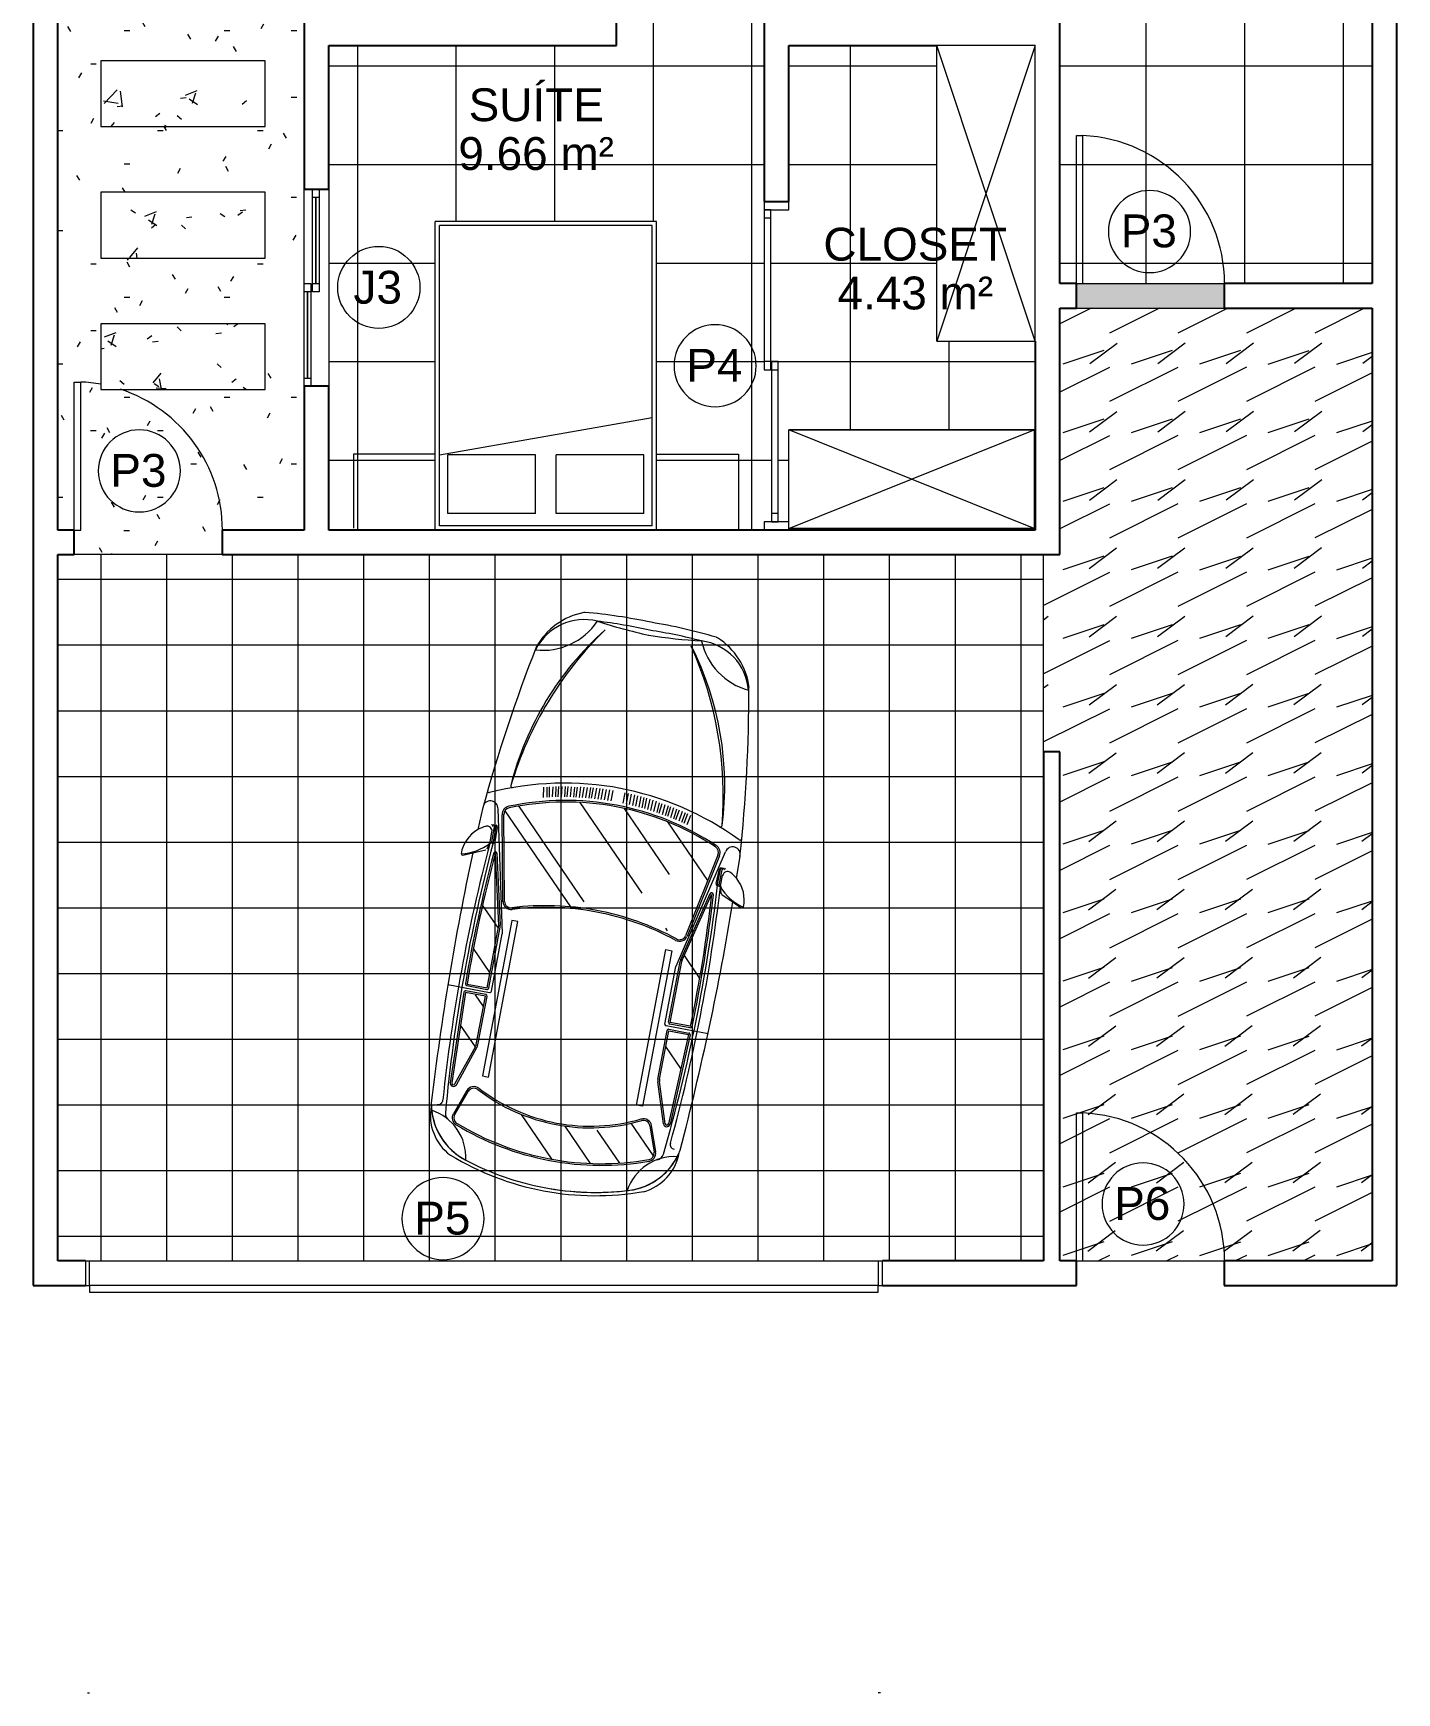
# Model space of a CAD drawing. Header units: metres. Extents: x 37 to 147, y -14 to 160.
# Drawn here: x 38.46 to 46.76, y -14.38 to -4.28 of the extents above; entities that cross this region are included whole.
import ezdxf

# ---------------------------------------------------------------- set-up
doc = ezdxf.new("R2010")
doc.units = ezdxf.units.M
doc.header["$MEASUREMENT"] = 0
doc.linetypes.add('Dash', pattern=[0.00635, 0.003175, -0.003175])
for name, color, linetype, lineweight in [('A-AREA-IDEN', 32, 'Continuous', 9), ('A-DETL', 94, 'Continuous', 9), ('A-DETL-GENF', 92, 'Continuous', 9), ('A-DETL-THIN', 151, 'Continuous', 9), ('A-DOOR', 31, 'Continuous', 9), ('A-DOOR-FRAM', 31, 'Continuous', 18), ('A-DOOR-HDLN', 31, 'Dash', 18), ('A-DOOR-IDEN', 31, 'Continuous', 9), ('A-FLOR', 192, 'Continuous', 9), ('A-FLOR-PATT', 8, 'Continuous', 9), ('A-GLAZ', 151, 'Continuous', 9), ('A-GLAZ-IDEN', 152, 'Continuous', 9), ('A-WALL', 18, 'Continuous', 9), ('G-IMPT', 8, 'Continuous', 9), ('I-FURN', 30, 'Continuous', 9)]:
    doc.layers.add(name, color=color, linetype=linetype, lineweight=lineweight)
doc.styles.add('Arial', font='arial.ttf', dxfattribs={"height": 0.2})
pattern_1 = [(50, (0, 0), (0.728831, -0.063291), [0.076, -0.838]), (355, (0, 0), (-0.140933, 0.764191), [0.061, -0.671]), (100.451, (0.061, -0.005), (0.587733, 0.700228), [0.065, -0.712]), (46.184, (0, 0.203), (1.084173, -0.168552), [0.114, -1.257]), (96.636, (0.09, 0.189), (0.950027, 0.989415), [0.097, -1.069]), (351.184, (0, 0.203), (0.949968, 0.990104), [0.091, -1.006]), (21, (0.102, 0.152), (0.606766, -0.4087), [0.076, -0.838]), (326, (0.102, 0.152), (0.247225, 0.736702), [0.061, -0.671]), (71.451, (0.152, 0.118), (0.85352, 0.327495), [0.065, -0.712]), (37.5, (0, 0), (0.0124776, 0.3385577), [0.034, -0.629, 0.034, -0.647, -0.673]), (37.5, (0, 0), (0.0124776, 0.3385577), [-1.343, 0.034, -0.64]), (7.5, (0, 0), (0.2670375, 0.40028), [0.034, -0.355, 0.034, -0.614, -0.257]), (7.5, (0, 0), (0.2670375, 0.40028), [-1.035, 0.034, -0.223]), (327.5, (-0.227, 0), (0.5425395, -0.0231283), [0.034, -0.22, 0.034, -0.759, -1.052]), (327.5, (-0.227, 0), (0.5425395, -0.0231283), [-1.046, 0.034, -1.018]), (317.5, (-0.328, 0), (0.5922234, 0.1015895), [0.034, -0.297, 0.034, -0.493, -0.747]), (317.5, (-0.328, 0), (0.5922234, 0.1015895), [-0.856, 0.034, -0.713])]

# ---------------------------------------------------------------- blocks, each defined once
blk = doc.blocks.new('M_Single-Flush - _90x210_Multi Nucleo-517452-00-Térreo')
at = {"layer": 'A-DOOR', "lineweight": 18}
for p, q in [((0.41, -0.075), (0.41, -0.976)), ((0.45, -0.075), (0.41, -0.075)), ((0.45, -0.075), (0.45, -0.976)), ((0.45, -0.976), (0.41, -0.976))]:
    blk.add_line(p, q, dxfattribs=at)
at = {"layer": 'A-DOOR'}
blk.add_arc((0.45, -0.075), 0.902, 180, 267.4575, dxfattribs=at)
blk = doc.blocks.new('Porta veneziana de correr dupla sem revestimento - _200x210_Multi Nucleo-518552-00-Térreo')
at = {"layer": 'A-DOOR-FRAM'}
for p, q in [((-0.95, 0.075), (-1, 0.075)), ((-0.95, -0.075), (-0.95, 0.075)), ((0.025, 0.01), (-0.025, 0.01)), ((-0.025, 0.01), (-0.025, -0.03)), ((0.025, -0.03), (0.025, 0.01)), ((0.9, 0.01), (0.9, -0.03)), ((0.95, 0.01), (0.9, 0.01)), ((0.95, 0.075), (0.95, -0.075)), ((0.95, -0.03), (0.95, 0.01)), ((1, 0.075), (0.99, 0.075)), ((-1, -0.075), (-0.95, -0.075)), ((-0.95, -0.035), (-0.95, -0.075)), ((-0.9, -0.035), (-0.95, -0.035)), ((-0.95, -0.075), (-0.9, -0.075)), ((-0.9, -0.075), (-0.9, -0.035)), ((-0.025, -0.03), (0.025, -0.03)), ((0.025, -0.035), (-0.025, -0.035)), ((-0.025, -0.035), (-0.025, -0.075)), ((-0.025, -0.075), (0.025, -0.075)), ((0.025, -0.075), (0.025, -0.035)), ((0.9, -0.03), (0.95, -0.03)), ((0.95, -0.075), (1, -0.075))]:
    blk.add_line(p, q, dxfattribs=at)
at = {"layer": 'A-DOOR-FRAM', "lineweight": 9}
for p, q in [((0.9, 0.01), (0.025, 0.01)), ((-0.025, -0.035), (-0.9, -0.035)), ((-0.9, -0.075), (-0.025, -0.075)), ((0.025, -0.03), (0.9, -0.03))]:
    blk.add_line(p, q, dxfattribs=at)
blk = doc.blocks.new('M_Single-Flush - _90x210_Multi Nucleo-V1-00-Térreo')
at = {"layer": 'A-DOOR', "lineweight": 18}
for p, q in [((0.41, -0.075), (0.41, -0.976)), ((0.45, -0.075), (0.41, -0.075)), ((0.45, -0.075), (0.45, -0.976)), ((0.45, -0.976), (0.41, -0.976))]:
    blk.add_line(p, q, dxfattribs=at)
at = {"layer": 'A-DOOR'}
for start, end in [(180, 251.8172), (259.6504, 267.4575)]:
    blk.add_arc((0.45, -0.075), 0.902, start, end, dxfattribs=at)
blk = doc.blocks.new('Janela de correr - 2 Painéis - _120x100_MultiNucleo-524294-00-Térreo')
at = {"layer": 'A-GLAZ', "lineweight": 18}
for p, q in [((-0.6, 0.075), (-0.55, 0.075)), ((-0.55, 0.035), (-0.6, 0.035)), ((-0.55, 0.075), (-0.55, 0.035)), ((-0.025, 0.055), (-0.55, 0.055)), ((-0.55, 0.055), (-0.025, 0.055)), ((-0.025, 0.075), (0.025, 0.075)), ((-0.025, 0.035), (-0.025, 0.075)), ((0.025, 0.035), (-0.025, 0.035)), ((-0.025, 0.025), (0.025, 0.025)), ((-0.025, -0.015), (-0.025, 0.025)), ((0.025, 0.075), (0.025, 0.035)), ((0.025, 0.025), (0.025, -0.015)), ((0.025, 0.005), (0.55, 0.005)), ((0.55, 0.005), (0.025, 0.005)), ((0.55, 0.025), (0.6, 0.025)), ((0.55, -0.015), (0.55, 0.025)), ((0.025, -0.015), (-0.025, -0.015)), ((0.6, -0.015), (0.55, -0.015))]:
    blk.add_line(p, q, dxfattribs=at)
at = {"layer": 'A-GLAZ'}
for p, q in [((-0.55, 0.075), (-0.025, 0.075)), ((-0.025, 0.035), (-0.55, 0.035)), ((0.025, 0.025), (0.55, 0.025)), ((0.55, -0.015), (0.025, -0.015))]:
    blk.add_line(p, q, dxfattribs=at)
blk = doc.blocks.new('Carro2d - CARRO3_dwg-242686-00-Térreo')
at = {"layer": 'G-IMPT'}
for p, q in [((-0.267, 1.184), (-0.278, 1.245)), ((-0.247, 1.189), (-0.258, 1.25)), ((-0.233, 1.192), (-0.243, 1.254)), ((-0.214, 1.197), (-0.223, 1.259)), ((-0.194, 1.201), (-0.204, 1.263)), ((-0.18, 1.204), (-0.188, 1.267)), ((-0.16, 1.208), (-0.168, 1.271)), ((-0.141, 1.212), (-0.149, 1.274)), ((-0.126, 1.214), (-0.133, 1.277)), ((-0.107, 1.217), (-0.113, 1.279)), ((-0.087, 1.22), (-0.093, 1.281)), ((-0.073, 1.223), (-0.077, 1.283)), ((-0.053, 1.224), (-0.057, 1.289)), ((-0.034, 1.227), (-0.036, 1.292)), ((-0.014, 1.23), (-0.016, 1.294)), ((0.006, 1.232), (0.004, 1.296)), ((0.02, 1.233), (0.02, 1.297)), ((0.04, 1.234), (0.04, 1.299)), ((0.06, 1.236), (0.06, 1.301)), ((0.08, 1.237), (0.08, 1.302)), ((0.1, 1.238), (0.1, 1.303)), ((0.12, 1.239), (0.12, 1.304)), ((0.14, 1.24), (0.14, 1.304)), ((0.215, 1.24), (0.215, 1.304)), ((0.235, 1.239), (0.235, 1.304)), ((0.255, 1.238), (0.255, 1.303)), ((0.275, 1.237), (0.275, 1.302)), ((0.295, 1.236), (0.295, 1.301)), ((0.315, 1.234), (0.315, 1.299)), ((0.335, 1.233), (0.335, 1.297)), ((0.35, 1.232), (0.351, 1.296)), ((0.369, 1.23), (0.371, 1.294)), ((0.389, 1.227), (0.391, 1.292)), ((0.408, 1.224), (0.413, 1.289)), ((0.428, 1.223), (0.432, 1.283)), ((0.442, 1.22), (0.448, 1.281)), ((0.462, 1.217), (0.468, 1.279)), ((0.482, 1.214), (0.488, 1.277)), ((0.496, 1.212), (0.504, 1.274)), ((0.516, 1.208), (0.523, 1.271)), ((0.535, 1.204), (0.543, 1.267)), ((0.549, 1.201), (0.559, 1.263)), ((0.569, 1.197), (0.578, 1.259)), ((0.588, 1.192), (0.598, 1.254)), ((0.602, 1.189), (0.613, 1.25)), ((0.622, 1.184), (0.633, 1.245)), ((0.43, 0.722), (-0.043, 1.195)), ((0.573, 0.865), (0.23, 1.209)), ((0.809, 0.873), (0.504, 1.178)), ((-0.619, 1.054), (-0.624, 0.917)), ((-0.36, 0.324), (-0.527, 1.064)), ((-0.393, 0.514), (-0.495, 1.034)), ((-0.383, 0.516), (-0.485, 1.036)), ((0.019, 0.56), (-0.483, 1.061)), ((0.094, 0.606), (-0.405, 1.105)), ((0.716, 0.324), (0.882, 1.064)), ((0.841, 1.036), (0.738, 0.516)), ((0.85, 1.034), (0.748, 0.514)), ((0.979, 0.917), (0.974, 1.054)), ((-0.536, 0.856), (-0.537, 0.919)), ((-0.526, 0.859), (-0.527, 0.953)), ((-0.516, 0.861), (-0.517, 0.954)), ((-0.507, 0.864), (-0.51, 0.954)), ((0.862, 0.864), (0.865, 0.954)), ((0.871, 0.861), (0.873, 0.954)), ((0.881, 0.859), (0.883, 0.953)), ((0.891, 0.856), (0.892, 0.919)), ((-0.546, 0.813), (-0.536, 0.849)), ((0.902, 0.813), (0.891, 0.849)), ((-0.391, 0.367), (-0.492, 0.794)), ((-0.381, 0.37), (-0.482, 0.797)), ((0.737, 0.37), (0.838, 0.797)), ((0.746, 0.367), (0.847, 0.794)), ((0.625, 0.527), (0.612, 0.54)), ((-0.39, 0.351), (-0.51, 0.471)), ((-0.38, -0.019), (-0.38, 0.358)), ((-0.36, -0.034), (-0.36, 0.322)), ((0.715, -0.034), (0.715, 0.322)), ((0.735, -0.019), (0.735, 0.358)), ((0.87, 0.282), (0.754, 0.398)), ((-0.39, 0.075), (-0.516, 0.201)), ((-0.629, -0.044), (-0.37, -0.044)), ((-0.523, -0.071), (-0.503, -0.628)), ((-0.514, -0.029), (-0.39, -0.029)), ((-0.39, -0.061), (-0.513, -0.061)), ((-0.39, -0.135), (-0.451, -0.073)), ((-0.38, -0.371), (-0.38, -0.071)), ((0.985, -0.044), (0.725, -0.044)), ((0.735, -0.371), (0.735, -0.071)), ((0.869, -0.029), (0.745, -0.029)), ((0.745, -0.061), (0.868, -0.061)), ((0.878, -0.071), (0.859, -0.628)), ((0.861, -0.283), (0.745, -0.167)), ((-0.393, -0.386), (-0.506, -0.273)), ((-0.474, -0.63), (-0.392, -0.384)), ((-0.464, -0.633), (-0.383, -0.387)), ((0.82, -0.633), (0.738, -0.387)), ((0.829, -0.63), (0.747, -0.384)), ((-0.395, -0.657), (-0.449, -0.81)), ((-0.44, -0.813), (-0.385, -0.66)), ((0.796, -0.836), (0.626, -0.666)), ((0.74, -0.66), (0.795, -0.813)), ((0.805, -0.81), (0.75, -0.657)), ((0.193, -0.972), (-0.041, -0.738)), ((0.428, -0.953), (0.233, -0.758)), ((0.602, -0.918), (0.43, -0.745))]:
    blk.add_line(p, q, dxfattribs=at)
at = {"layer": 'G-IMPT', "flags": 128}
for points in [[(-0.685, 0.747), (-0.628, 0.772), (-0.554, 0.806)], [(0.909, 0.806), (0.984, 0.772), (1.04, 0.747)], [(-0.514, -0.019), (-0.39, -0.019), (-0.39, 0.358)], [(0.869, -0.019), (0.745, -0.019), (0.745, 0.358)], [(-0.39, -0.371), (-0.39, -0.071), (-0.513, -0.071), (-0.493, -0.628)], [(0.745, -0.371), (0.745, -0.071), (0.868, -0.071), (0.849, -0.628)]]:
    blk.add_lwpolyline(points, dxfattribs=at)
for points in [[(-0.318, -0.551), (-0.281, -0.551), (-0.281, 0.412), (-0.318, 0.412)], [(0.636, 0.412), (0.674, 0.412), (0.674, -0.551), (0.636, -0.551)]]:
    blk.add_lwpolyline(points, close=True, dxfattribs=at)
at = {"layer": 'G-IMPT'}
for centre, radius, start, end in [((-0.078, 1.941), 0.425, 111.779, 161.6544), ((-0.225, 2.307), 0.03, 97.674, 111.779), ((0.1, -0.914), 3.268, 88.6351, 95.7726), ((0.255, -0.914), 3.268, 84.2274, 91.3649), ((0.58, 2.307), 0.03, 68.221, 82.326), ((0.434, 1.941), 0.425, 18.3456, 68.221), ((-0.165, 1.97), 0.329, 86.5625, 164.4958), ((-0.165, 1.97), 0.329, 86.5625, 164.4958), ((-0.513, 2.456), 0.4, 274.3393, 336.719), ((1.405, 1.107), 1.885, 142.4297, 176.6237), ((1.734, 0.984), 2.223, 145.0929, 173.9605), ((0.077, -1.04), 3.346, 88.282, 93.8135), ((0.278, 5.637), 3.365, 262.7695, 268.2851), ((0.278, -1.04), 3.346, 86.1865, 91.718), ((0.077, 5.637), 3.365, 271.7149, 277.2305), ((-1.379, 0.984), 2.223, 6.0395, 34.9071), ((-1.049, 1.107), 1.885, 3.3763, 37.5703), ((0.52, 1.97), 0.329, 15.5042, 93.4375), ((0.52, 1.97), 0.329, 15.5042, 93.4375), ((0.868, 2.456), 0.4, 203.281, 265.6607), ((8.846, 0.296), 9.495, 169.2081, 175.4227), ((-8.491, 0.296), 9.495, 4.5773, 10.7919), ((0.183, -0.512), 1.837, 90, 115.0781), ((0.172, -0.512), 1.837, 64.9219, 90), ((-0.467, 1.217), 0.01, 172.7258, 290.5969), ((0.178, -0.452), 1.672, 90.0065, 112.6232), ((0.177, -0.452), 1.672, 67.3768, 89.9935), ((0.822, 1.217), 0.01, 249.4031, 7.2742), ((-0.6, 1.161), 0.01, 174.7727, 295.0781), ((0.178, -0.452), 1.662, 90.0085, 112.6252), ((0.177, -0.452), 1.662, 67.3768, 89.9935), ((0.955, 1.161), 0.01, 244.9219, 5.2273), ((-0.573, 1.057), 0.0465, 8.7491, 183.5185), ((-0.447, 1.045), 0.05, 111.9536, 193.3017), ((-0.447, 1.045), 0.04, 111.9536, 193.5543), ((0.802, 1.045), 0.0401, 346.5287, 68.1294), ((0.802, 1.045), 0.05, 346.6983, 68.0464), ((0.928, 1.057), 0.0465, 356.4815, 171.2509), ((-0.493, 0.761), 0.204, 130.1019, 181.9349), ((-0.493, 0.761), 0.204, 115.2032, 130.1019), ((-0.567, 0.919), 0.03, 0.889, 115.2032), ((-0.547, 0.952), 0.01, 0.889, 98.0676), ((-0.537, 0.953), 0.01, 0.889, 95.2234), ((-0.527, 0.953), 0.01, 0.889, 92.3899), ((-0.52, 0.954), 0.01, 2.0031, 90.1843), ((0.875, 0.954), 0.01, 89.8157, 177.9969), ((0.883, 0.953), 0.01, 87.6101, 179.111), ((0.893, 0.953), 0.01, 84.7766, 179.111), ((0.922, 0.919), 0.03, 64.7968, 179.111), ((0.903, 0.952), 0.01, 81.9324, 179.111), ((0.848, 0.761), 0.204, 49.8981, 64.7968), ((0.848, 0.761), 0.204, 358.0651, 49.8981), ((-0.771, 1.065), 0.32, 283.4706, 317.3927), ((9.584, 0.112), 10.147, 175.8385, 184.8151), ((-0.546, 0.856), 0.01, 287.9404, 0.889), ((9.541, 0.141), 10.084, 175.9397, 185.4333), ((-0.536, 0.859), 0.01, 285.265, 0.889), ((-0.526, 0.861), 0.01, 282.6212, 0.889), ((-0.517, 0.863), 0.01, 280.1196, 2.0031), ((-9.186, 0.141), 10.084, 354.5667, 4.0603), ((0.872, 0.863), 0.01, 177.9969, 259.8804), ((0.881, 0.861), 0.01, 179.111, 257.3788), ((0.891, 0.859), 0.01, 179.111, 254.735), ((-9.229, 0.112), 10.147, 355.1849, 4.1615), ((0.901, 0.856), 0.01, 179.111, 252.0596), ((1.126, 1.065), 0.32, 222.6073, 256.5294), ((0.911, 0.816), 0.01, 196.4299, 257.7669), ((-0.687, 0.757), 0.01, 193.8166, 282.2331), ((15.834, 0.371), 16.467, 178.6017, 183.9759), ((7.882, 0.164), 8.408, 175.6929, 181.2505), ((7.882, 0.164), 8.398, 175.6943, 181.2501), ((-0.492, 0.794), 0.01, 13.3017, 174.5453), ((0.847, 0.794), 0.01, 5.4547, 166.6983), ((-7.526, 0.164), 8.398, 358.7499, 4.3057), ((-7.526, 0.164), 8.408, 358.7495, 4.3071), ((-15.479, 0.371), 16.467, 356.0241, 1.3983), ((1.042, 0.757), 0.01, 257.7669, 346.1834), ((-0.344, 0.526), 0.05, 193.3017, 287.8184), ((-0.344, 0.526), 0.04, 193.5543, 287.8184), ((0.178, -1.097), 1.665, 90, 107.8184), ((0.178, -1.097), 1.655, 90, 107.8184), ((0.178, -1.097), 1.665, 72.1816, 90), ((0.178, -1.097), 1.655, 72.1816, 90), ((0.699, 0.526), 0.05, 252.1816, 346.6983), ((0.699, 0.526), 0.04, 252.1816, 346.4457), ((-0.43, 0.358), 0.04, 360, 13.3017), ((-0.43, 0.358), 0.05, 0, 13.3017), ((-0.37, 0.322), 0.01, 0, 13.3017), ((0.725, 0.322), 0.01, 166.6983, 180), ((0.785, 0.358), 0.05, 166.6983, 180), ((0.785, 0.358), 0.04, 166.6983, 180), ((-0.514, -0.019), 0.01, 181.5835, 270), ((-0.513, -0.071), 0.01, 90, 181.1066), ((-0.39, -0.019), 0.01, 270, 0), ((-0.39, -0.071), 0.01, 0, 90), ((-0.37, -0.034), 0.01, 270, 0), ((0.725, -0.034), 0.01, 180, 270), ((0.745, -0.019), 0.01, 180, 270), ((0.745, -0.071), 0.01, 90, 180), ((0.868, -0.071), 0.01, 358.8934, 90), ((0.869, -0.019), 0.01, 270, 358.4165), ((-0.43, -0.371), 0.04, 341.6525, 360), ((-0.43, -0.371), 0.05, 341.6525, 360), ((0.785, -0.371), 0.05, 180, 198.3475), ((0.785, -0.371), 0.04, 180, 198.3475), ((-0.483, -0.627), 0.02, 183.0738, 341.6525), ((-0.483, -0.627), 0.01, 183.4405, 341.6525), ((-0.348, -0.674), 0.05, 63.1357, 160.3462), ((-0.348, -0.674), 0.04, 63.1357, 160.3462), ((0.178, 0.363), 1.122, 243.1357, 270), ((0.178, 0.363), 1.112, 243.1357, 270), ((0.178, 0.363), 1.112, 270, 296.8643), ((0.178, 0.363), 1.122, 270, 296.8643), ((0.703, -0.674), 0.05, 19.6538, 116.8643), ((0.703, -0.674), 0.04, 19.6538, 116.8643), ((0.839, -0.627), 0.02, 198.3475, 356.9262), ((0.839, -0.627), 0.01, 198.3475, 356.5595), ((-0.213, -0.703), 0.386, 190.1502, 253.6248), ((-0.213, -0.703), 0.386, 192.683, 253.6248), ((-0.29, -0.791), 0.3, 179.4144, 244.441), ((-0.557, -0.743), 0.03, 270, 5.5819), ((0.569, -0.703), 0.386, 288.6299, 349.8498), ((0.569, -0.703), 0.386, 288.6299, 347.317), ((0.646, -0.791), 0.3, 295.559, 0.5856), ((0.912, -0.743), 0.03, 174.4181, 270), ((-0.213, -0.703), 0.386, 196.7328, 253.6248), ((-0.62, -1.112), 0.3, 7.3327, 83.0249), ((-0.448, -0.809), 0.05, 185.4333, 247.7979), ((-0.402, -0.827), 0.05, 160.3462, 249.5059), ((-0.402, -0.827), 0.04, 160.3462, 249.5059), ((0.178, 0.725), 1.706, 249.5059, 270), ((0.178, 0.725), 1.696, 249.5059, 270), ((0.178, 0.725), 1.696, 270, 290.4941), ((0.178, 0.725), 1.706, 270, 290.4941), ((0.975, -1.112), 0.3, 96.9751, 172.6673), ((0.569, -0.703), 0.386, 288.6299, 343.2672), ((0.757, -0.827), 0.04, 290.4941, 19.6538), ((0.757, -0.827), 0.05, 290.4941, 19.6538), ((0.803, -0.809), 0.05, 292.2021, 354.5667), ((0.178, 0.537), 1.706, 249.5059, 270), ((0.178, 0.537), 1.686, 252.7558, 270), ((0.178, 0.537), 1.686, 252.7558, 270), ((0.178, 0.537), 1.706, 270, 290.4941), ((0.178, 0.537), 1.686, 270, 287.7609), ((0.178, 0.537), 1.686, 270, 287.2442), ((0.178, 0.537), 1.686, 287.2442, 287.7609), ((0.178, 0.537), 1.686, 287.2442, 287.7609)]:
    blk.add_arc(centre, radius, start, end, dxfattribs=at)
blk = doc.blocks.new('Carro2d - Carro2d-242699-00-Térreo')
blk.add_blockref('Carro2d - CARRO3_dwg-242686-00-Térreo', (-0.164, -0.55))
blk = doc.blocks.new('Porta-Garagem-Alto relevo_Painel_1 - 4800 x 2100mm-525056-00-Térreo')
at = {"layer": 'A-DOOR', "lineweight": 18}
for p, q in [((2.4, -0.078175), (-2.4, -0.078175)), ((-2.4, -0.078175), (-2.4, -0.118175)), ((2.4, -0.118175), (2.4, -0.078175)), ((-2.4, -0.118175), (2.4, -0.118175))]:
    blk.add_line(p, q, dxfattribs=at)
at = {"layer": 'A-DOOR-FRAM'}
for p, q in [((-2.4, 0.071825), (-2.425, 0.071825)), ((-2.425, 0.071825), (-2.425, -0.078175)), ((-2.4, -0.078175), (-2.4, 0.071825)), ((2.4, 0.071825), (2.4, -0.078175)), ((2.425, 0.071825), (2.4, 0.071825)), ((2.425, -0.078175), (2.425, 0.071825)), ((-2.425, -0.078175), (-2.4, -0.078175)), ((2.4, -0.078175), (2.425, -0.078175))]:
    blk.add_line(p, q, dxfattribs=at)
at = {"layer": 'A-DOOR-HDLN'}
for p, q in [((-2.4127, -2.556575), (-2.4, -2.556575)), ((2.4127, -2.556575), (2.4, -2.556575))]:
    blk.add_line(p, q, dxfattribs=at)
blk = doc.blocks.new('M_Single-Flush - _90x210 portão-575654-00-Térreo')
at = {"layer": 'A-DOOR', "lineweight": 18}
for p, q in [((0.41, -0.075), (0.41, -0.976)), ((0.45, -0.075), (0.41, -0.075)), ((0.45, -0.075), (0.45, -0.976)), ((0.45, -0.976), (0.41, -0.976))]:
    blk.add_line(p, q, dxfattribs=at)
at = {"layer": 'A-DOOR'}
blk.add_arc((0.45, -0.075), 0.902, 180, 267.4575, dxfattribs=at)
blk = doc.blocks.new('Cama-Caixa - 1346 x 1880 mm - Casal-542348-00-Térreo')
at = {"layer": 'I-FURN'}
for p, q in [((-0.334, 0.706), (-0.334, -1.174)), ((-0.308, 0.68), (-0.308, -1.149)), ((-0.308, 0.68), (0.987, 0.68)), ((0.987, 0.68), (0.987, -1.149)), ((1.012, 0.706), (1.012, -1.174)), ((-0.258, 0.604), (-0.258, 0.248)), ((-0.258, 0.604), (0.276, 0.604)), ((0.276, 0.604), (0.276, 0.248)), ((0.403, 0.604), (0.403, 0.248)), ((0.403, 0.604), (0.936, 0.604)), ((0.936, 0.604), (0.936, 0.248)), ((0.987, 0.248), (-0.308, 0.02)), ((-0.258, 0.248), (0.276, 0.248)), ((0.403, 0.248), (0.936, 0.248)), ((-0.334, -1.174), (1.012, -1.174)), ((-0.308, -1.149), (0.987, -1.149))]:
    blk.add_line(p, q, dxfattribs=at)
blk = doc.blocks.new('Armário - Closet - Porta com armação dupla 1 - Armário - Closet - Porta com armação dupla 1-552243-00-Térreo')
at = {"layer": 'I-FURN'}
for p, q in [((-0.747, -0.582), (-0.747, 0)), ((-0.747, 0), (0.747, 0)), ((0.747, 0), (-0.747, -0.6)), ((-0.747, 0), (0.747, -0.6)), ((0.747, 0), (0.747, -0.582)), ((-0.747, -0.6), (-0.747, -0.582)), ((-0.747, -0.6), (0.747, -0.6)), ((0.734, -0.6), (-0.734, -0.6)), ((0.747, -0.582), (0.747, -0.6))]:
    blk.add_line(p, q, dxfattribs=at)
blk = doc.blocks.new('Armário - Closet - Duas portas corrediças - Armário - Closet - Duas portas corrediças-546356-00-Térreo')
at = {"layer": 'I-FURN'}
for p, q in [((-0.9, 0.6), (-0.9, 0)), ((0.9, 0), (-0.9, 0.6)), ((-0.9, 0), (0.9, 0.6)), ((-0.9, 0.6), (0.9, 0.6)), ((0.9, 0), (0.9, 0.6)), ((-0.9, 0), (0.9, 0))]:
    blk.add_line(p, q, dxfattribs=at)
blk = doc.blocks.new('Tag-Porta - Tag-Porta-193026-00-Térreo')
at = {"layer": 'A-DOOR-IDEN'}
for start, end in [(90, 270), (270, 90)]:
    blk.add_arc((-0.003, 0), 0.0025, start, end, dxfattribs=at)
blk = doc.blocks.new('Tag-Janela - Tag-Janela-182069-00-Térreo')
at = {"layer": 'A-GLAZ-IDEN'}
blk.add_circle((0.00001, 0.00002), 0.0025, dxfattribs=at)

msp = doc.modelspace()

# ---------------------------------------------------------------- hatches: boundary and pattern name
at = {"layer": 'A-DETL-GENF'}
h = msp.add_hatch(dxfattribs=at)
h.set_pattern_fill('FP_7', style=0, pattern_type=2)
h.set_pattern_definition(pattern_1)
h.paths.add_polyline_path([(39.876, -4.848), (39.876, -4.448), (38.876, -4.448), (38.876, -4.848), (39.423, -4.848)], flags=0)
h = msp.add_hatch(dxfattribs=at)
h.set_pattern_fill('FP_7', style=0, pattern_type=2)
h.set_pattern_definition(pattern_1)
h.paths.add_polyline_path([(39.876, -5.648), (39.876, -5.248), (38.876, -5.248), (38.876, -5.648)], flags=0)
h = msp.add_hatch(dxfattribs=at)
h.set_pattern_fill('FP_7', style=0, pattern_type=2)
h.set_pattern_definition(pattern_1)
h.paths.add_polyline_path([(39.876, -6.448), (39.876, -6.048), (38.876, -6.048), (38.876, -6.448)], flags=0)
at = {"layer": 'A-FLOR-PATT'}
h = msp.add_hatch(dxfattribs=at)
h.set_pattern_fill('FP_4', color=256, style=0, pattern_type=2)
h.set_pattern_definition([(216.87, (0.167, 0.416), (1.24899851, 0.83300223), [0.208, -1.874]), (206.565, (0.417, 0.292), (-0.41680344, -0.4163555), [0.466, -0.466]), (198.435, (0.417, 0.083), (-0.83294356, -0.41678894), [0.263, -1.054])])
h.paths.add_polyline_path([(45.714, -11.754), (46.614, -11.754), (46.614, -5.954), (44.714, -5.954), (44.714, -7.454), (44.614, -7.454), (44.614, -8.654), (44.714, -8.654), (44.714, -11.754), (44.814, -11.754)], flags=0)
h.paths.add_polyline_path([(41.072, 7.246), (46.614, 7.246), (46.614, 10.746), (38.614, 10.746), (38.614, 7.246), (39.423, 7.246)], flags=0)
h.paths.add_polyline_path([(40.136, 7.911), (40.114, 7.911), (40.114, 10.411), (45.132, 10.411), (45.132, 7.911), (42.721, 7.911)], flags=0)
h = msp.add_hatch(dxfattribs=at)
h.set_pattern_fill('FP_2', color=256, style=0, pattern_type=2)
h.set_pattern_definition([(0, (0, 0), (0.813, 0.203), [0.034, -0.576, 0.034, -0.576, -3.251]), (0, (0, 0), (0.813, 0.203), [-1.219, 0.034, -1.186, 0.034, -0.576, -1.422]), (0, (0, 0), (0.813, 0.203), [-3.048, 0.034, -0.373, 0.034, -0.982]), (120, (0.305, 0.102), (-0.5823032, 0.60257865), [0.034, -0.576, 0.034, -0.576, -3.251]), (120, (0.305, 0.102), (-0.5823032, 0.60257865), [-1.219, 0.034, -1.186, 0.034, -0.576, -1.422]), (120, (0.305, 0.102), (-0.5823032, 0.60257865), [-3.048, 0.034, -0.373, 0.034, -0.982]), (240, (0.406, 0.508), (-0.2306968, -0.80557865), [0.034, -0.576, 0.034, -0.576, -3.251]), (240, (0.406, 0.508), (-0.2306968, -0.80557865), [-1.219, 0.034, -1.186, 0.034, -0.576, -1.422]), (240, (0.406, 0.508), (-0.2306968, -0.80557865), [-3.048, 0.034, -0.373, 0.034, -0.982])])
h.paths.add_polyline_path([(38.714, -7.454), (39.614, -7.454), (39.614, -7.304), (40.114, -7.304), (40.114, 6.446), (42.109, 6.446), (42.109, 6.956), (42.919, 6.956), (42.919, 6.446), (43.064, 6.446), (43.064, 3.296), (46.614, 3.296), (46.614, 7.246), (38.614, 7.246), (38.614, -7.304), (38.714, -7.304)], flags=0)
h.paths.add_polyline_path([(39.052, -6.448), (38.876, -6.448), (38.876, -6.048), (39.876, -6.048), (39.876, -6.448), (39.614, -6.448)], flags=0)
h.paths.add_polyline_path([(39.614, -5.648), (38.876, -5.648), (38.876, -5.248), (39.876, -5.248), (39.876, -5.648)], flags=0)
h.paths.add_polyline_path([(39.184, -4.848), (38.876, -4.848), (38.876, -4.448), (39.876, -4.448), (39.876, -4.848), (39.423, -4.848)], flags=0)
h.paths.add_polyline_path([(38.876, -4.048), (38.876, -3.648), (39.876, -3.648), (39.876, -4.048), (39.249, -4.048)], flags=0)
h.paths.add_polyline_path([(38.876, -3.248), (38.876, -2.848), (39.876, -2.848), (39.876, -3.248), (39.315, -3.248)], flags=0)
h.paths.add_polyline_path([(38.876, -2.448), (38.876, -2.048), (39.876, -2.048), (39.876, -2.448), (39.381, -2.448)], flags=0)
h.paths.add_polyline_path([(39.423, -1.648), (38.876, -1.648), (38.876, -1.248), (39.876, -1.248), (39.876, -1.648), (39.447, -1.648)], flags=0)
h.paths.add_polyline_path([(39.876, -0.848), (38.876, -0.848), (38.876, -0.448), (39.876, -0.448), (39.876, -0.779)], flags=0)
h.paths.add_polyline_path([(39.876, -0.048), (38.876, -0.048), (38.876, 0.352), (39.876, 0.352)], flags=0)
h.paths.add_polyline_path([(39.423, 0.752), (38.876, 0.752), (38.876, 1.152), (39.876, 1.152), (39.876, 0.752), (39.645, 0.752)], flags=0)
h.paths.add_polyline_path([(39.876, 1.552), (38.876, 1.552), (38.876, 1.952), (39.876, 1.952), (39.876, 1.856)], flags=0)
h.paths.add_polyline_path([(39.423, 2.352), (38.876, 2.352), (38.876, 2.752), (39.876, 2.752), (39.876, 2.352), (39.777, 2.352)], flags=0)
h.paths.add_polyline_path([(39.843, 3.152), (38.876, 3.152), (38.876, 3.552), (39.876, 3.552), (39.876, 3.152)], flags=0)
h.paths.add_polyline_path([(39.876, 3.952), (38.876, 3.952), (38.876, 4.352), (39.876, 4.352), (39.876, 4.184)], flags=0)
h.paths.add_polyline_path([(39.423, 4.752), (38.876, 4.752), (38.876, 5.152), (39.876, 5.152), (39.876, 4.752)], flags=0)
h.paths.add_polyline_path([(38.876, 5.552), (38.876, 5.952), (39.876, 5.952), (39.876, 5.552), (39.423, 5.552)], flags=0)
h.paths.add_polyline_path([(39.876, 6.352), (38.876, 6.352), (38.876, 6.752), (39.876, 6.752), (39.876, 6.446)], flags=0)
h.paths.add_polyline_path([(42.523, 6.485), (42.527, 6.488), (42.526, 6.488)], flags=0)
h.paths.add_polyline_path([(42.514, 6.483), (42.519, 6.483), (42.517, 6.483)], flags=0)
h.paths.add_polyline_path([(42.531, 6.496), (42.532, 6.5), (42.531, 6.5)], flags=0)
h.paths.add_polyline_path([(42.531, 6.505), (42.529, 6.509), (42.529, 6.508)], flags=0)
h.paths.add_polyline_path([(42.523, 6.515), (42.519, 6.517), (42.519, 6.517)], flags=0)
h = msp.add_hatch(dxfattribs=at)
h.set_pattern_fill('FP_6', color=256, style=0, pattern_type=2)
h.set_pattern_definition([(0, (0, 0), (0.406, 0.102), [0.034, -0.271, 0.034, -0.271, -1.626]), (0, (0, 0), (0.406, 0.102), [-0.61, 0.034, -0.576, 0.034, -0.271, -0.711]), (0, (0, 0), (0.406, 0.102), [-1.524, 0.034, -0.17, 0.034, -0.474]), (120, (0.152, 0.051), (-0.2913346, 0.30060631), [0.034, -0.271, 0.034, -0.271, -1.626]), (120, (0.152, 0.051), (-0.2913346, 0.30060631), [-0.61, 0.034, -0.576, 0.034, -0.271, -0.711]), (120, (0.152, 0.051), (-0.2913346, 0.30060631), [-1.524, 0.034, -0.17, 0.034, -0.474]), (240, (0.203, 0.254), (-0.1146654, -0.40260631), [0.034, -0.271, 0.034, -0.271, -1.626]), (240, (0.203, 0.254), (-0.1146654, -0.40260631), [-0.61, 0.034, -0.576, 0.034, -0.271, -0.711]), (240, (0.203, 0.254), (-0.1146654, -0.40260631), [-1.524, 0.034, -0.17, 0.034, -0.474])])
h.paths.add_polyline_path([(45.714, -5.954), (45.714, -5.804), (44.814, -5.804), (44.814, -5.954)], flags=0)
h.paths.add_polyline_path([(41.864, -3.604), (42.014, -3.604), (42.014, -3.004), (41.864, -3.004), (41.864, -3.045)], flags=0)
h.paths.add_polyline_path([(42.914, 0.896), (43.064, 0.896), (43.064, 1.496), (42.914, 1.496), (42.914, 1.473)], flags=0)
h.paths.add_polyline_path([(42.914, 2.346), (43.064, 2.346), (43.064, 3.146), (42.914, 3.146), (42.914, 2.377)], flags=0)
h.paths.add_polyline_path([(40.264, 2.446), (40.264, 3.146), (40.114, 3.146), (40.114, 2.446)], flags=0)
h.paths.add_polyline_path([(41.339, 6.296), (41.939, 6.296), (41.939, 6.446), (41.339, 6.446)], flags=0)
h.paths.add_polyline_path([(40.364, 6.296), (40.964, 6.296), (40.964, 6.446), (40.364, 6.446)], flags=0)
h = msp.add_hatch(dxfattribs=at)
h.set_pattern_fill('FP_5', color=256, style=0, pattern_type=2)
h.set_pattern_definition([(270, (43.439, -2.079), (0.6, 4e-17), []), (0, (43.439, -2.079), (0, 0.6), [])])
h.paths.add_polyline_path([(44.564, -7.304), (44.564, -6.154), (43.964, -6.154), (43.964, -4.354), (43.064, -4.354), (43.064, -5.354), (42.954, -5.354), (42.954, -6.329), (42.914, -6.329), (42.914, -4.104), (43.064, -4.104), (43.064, -4.204), (44.714, -4.204), (44.714, -5.804), (46.614, -5.804), (46.614, -0.524), (46.018, -0.524), (46.018, 1.001), (46.614, 1.001), (46.614, 1.625), (46.26, 1.625), (46.259, 1.431), (46.257, 1.425), (46.253, 1.42), (46.248, 1.416), (46.241, 1.413), (46.235, 1.412), (45.847, 1.413), (45.841, 1.416), (45.836, 1.42), (45.832, 1.425), (45.829, 1.431), (45.828, 1.438), (45.828, 1.625), (45.26, 1.625), (45.259, 1.422), (45.257, 1.416), (45.253, 1.411), (45.248, 1.407), (45.241, 1.404), (45.235, 1.403), (44.847, 1.404), (44.841, 1.407), (44.836, 1.411), (44.832, 1.416), (44.829, 1.422), (44.828, 1.429), (44.828, 1.625), (44.487, 1.625), (44.487, 1.8), (44.301, 1.801), (44.295, 1.803), (44.289, 1.807), (44.285, 1.812), (44.283, 1.819), (44.282, 1.825), (44.283, 2.213), (44.285, 2.219), (44.289, 2.224), (44.295, 2.228), (44.301, 2.231), (44.307, 2.232), (44.487, 2.232), (44.487, 2.387), (44.828, 2.387), (44.829, 2.609), (44.832, 2.615), (44.836, 2.621), (44.841, 2.625), (44.847, 2.627), (44.854, 2.628), (45.241, 2.627), (45.248, 2.625), (45.253, 2.621), (45.257, 2.615), (45.259, 2.609), (45.26, 2.603), (45.26, 2.387), (45.828, 2.387), (45.829, 2.609), (45.832, 2.615), (45.836, 2.621), (45.841, 2.625), (45.847, 2.627), (45.854, 2.628), (46.241, 2.627), (46.248, 2.625), (46.253, 2.621), (46.257, 2.615), (46.259, 2.609), (46.26, 2.603), (46.26, 2.387), (46.614, 2.387), (46.614, 3.146), (43.064, 3.146), (43.064, 0.546), (42.914, 0.546), (42.914, 0.646), (40.264, 0.646), (40.264, -2.149), (40.272, -2.149), (40.272, -1.754), (40.348, -1.754), (40.349, -1.501), (40.352, -1.495), (40.356, -1.489), (40.361, -1.485), (40.367, -1.483), (40.374, -1.482), (40.761, -1.483), (40.768, -1.485), (40.773, -1.489), (40.777, -1.495), (40.779, -1.501), (40.78, -1.507), (40.78, -1.754), (42.908, -1.754), (42.908, -2.149), (42.914, -2.149), (42.914, -0.154), (43.064, -0.154), (43.064, -0.934), (43.674, -0.934), (43.674, -2.764), (43.064, -2.764), (43.064, -3.404), (42.914, -3.404), (42.914, -2.304), (42.734, -2.304), (42.734, -2.864), (42.174, -2.864), (42.174, -2.304), (42.014, -2.304), (42.014, -4.354), (40.264, -4.354), (40.264, -7.304), (40.912, -7.304), (40.912, -5.424), (42.258, -5.424), (42.258, -7.304), (42.914, -7.304), (42.914, -7.254), (42.959, -7.254), (42.959, -6.279), (42.999, -6.279), (42.999, -7.254), (43.064, -7.254), (43.064, -6.694), (44.558, -6.694), (44.558, -7.294), (43.064, -7.294), (43.064, -7.304), (44.558, -7.304)], flags=0)
h.paths.add_polyline_path([(46.328, -3.058), (46.17, -3.055), (46.013, -3.041), (45.857, -3.016), (45.779, -3.016), (45.779, -2.94), (45.735, -2.94), (45.735, -0.959), (45.779, -0.959), (45.779, -0.882), (45.868, -0.882), (46.021, -0.86), (46.176, -0.848), (46.345, -0.848), (46.486, -0.857), (46.486, -0.882), (46.579, -0.882), (46.579, -0.959), (46.546, -0.959), (46.546, -2.94), (46.573, -2.94), (46.573, -3.016), (46.486, -3.016), (46.486, -3.049), (46.373, -3.055)], flags=0)
h.paths.add_polyline_path([(42.908, -1.474), (42.294, -1.474), (42.294, -0.254), (42.911, -0.254), (42.911, -1.474)], flags=0)
h.paths.add_polyline_path([(40.755, -1.471), (40.361, -1.471), (40.355, -1.469), (40.35, -1.465), (40.348, -1.458), (40.348, -1.434), (40.35, -1.427), (40.355, -1.423), (40.361, -1.421), (40.768, -1.421), (40.774, -1.423), (40.777, -1.425), (40.78, -1.43), (40.78, -1.434), (40.78, -1.458), (40.779, -1.465), (40.774, -1.469), (40.768, -1.471)], flags=0)
h.paths.add_polyline_path([(40.768, -1.419), (40.76, -1.417), (40.757, -1.414), (40.753, -1.408), (40.753, -1.4), (40.755, -1.396), (40.76, -1.391), (40.768, -1.389), (40.772, -1.389), (40.78, -1.395), (40.781, -1.396), (40.783, -1.404), (40.78, -1.412), (40.775, -1.417), (40.769, -1.419)], flags=0)
h.paths.add_polyline_path([(40.361, -1.418), (40.357, -1.418), (40.353, -1.417), (40.348, -1.411), (40.346, -1.404), (40.348, -1.395), (40.353, -1.391), (40.361, -1.389), (40.365, -1.389), (40.371, -1.393), (40.374, -1.397), (40.376, -1.404), (40.374, -1.41), (40.371, -1.414), (40.365, -1.418), (40.361, -1.418)], flags=0)
h.paths.add_polyline_path([(41.752, -1.249), (40.813, -1.249), (40.813, 0.631), (41.778, 0.631), (41.778, -1.249)], flags=0)
h.paths.add_polyline_path([(44.339, -0.804), (44.339, -0.029), (45.379, -0.029), (45.379, -0.804), (45.257, -0.804), (45.251, -0.801), (45.248, -0.795), (45.248, -0.789), (45.251, -0.784), (45.254, -0.781), (45.255, -0.779), (44.462, -0.78), (44.465, -0.781), (44.47, -0.786), (44.471, -0.792), (44.47, -0.798), (44.465, -0.803), (44.459, -0.804), (44.371, -0.804)], flags=0)
h.paths.add_polyline_path([(45.248, 1.31), (45.244, 1.31), (45.237, 1.314), (45.235, 1.318), (45.233, 1.325), (45.235, 1.331), (45.237, 1.336), (45.244, 1.34), (45.252, 1.34), (45.256, 1.338), (45.261, 1.333), (45.263, 1.325), (45.26, 1.317), (45.256, 1.312), (45.252, 1.31)], flags=0)
h.paths.add_polyline_path([(44.841, 1.31), (44.837, 1.31), (44.828, 1.317), (44.828, 1.317), (44.826, 1.325), (44.828, 1.333), (44.833, 1.338), (44.841, 1.34), (44.848, 1.338), (44.852, 1.336), (44.855, 1.329), (44.855, 1.321), (44.854, 1.317), (44.848, 1.312), (44.841, 1.31)], flags=0)
h.paths.add_polyline_path([(46.248, 1.319), (46.244, 1.319), (46.237, 1.323), (46.235, 1.327), (46.233, 1.334), (46.235, 1.34), (46.237, 1.345), (46.244, 1.349), (46.252, 1.349), (46.256, 1.347), (46.261, 1.342), (46.263, 1.334), (46.26, 1.326), (46.256, 1.321), (46.252, 1.319)], flags=0)
h.paths.add_polyline_path([(45.841, 1.319), (45.837, 1.319), (45.828, 1.326), (45.828, 1.326), (45.826, 1.334), (45.828, 1.342), (45.833, 1.347), (45.841, 1.349), (45.848, 1.347), (45.852, 1.345), (45.855, 1.338), (45.855, 1.33), (45.854, 1.326), (45.848, 1.321), (45.841, 1.319)], flags=0)
h.paths.add_polyline_path([(45.195, 1.342), (44.841, 1.342), (44.835, 1.344), (44.832, 1.346), (44.829, 1.352), (44.828, 1.355), (44.828, 1.379), (44.83, 1.386), (44.835, 1.39), (44.841, 1.392), (45.248, 1.392), (45.254, 1.39), (45.259, 1.386), (45.26, 1.379), (45.26, 1.355), (45.259, 1.348), (45.254, 1.344), (45.248, 1.342), (45.234, 1.342)], flags=0)
h.paths.add_polyline_path([(46.235, 1.351), (45.841, 1.351), (45.835, 1.353), (45.832, 1.355), (45.829, 1.361), (45.828, 1.364), (45.828, 1.388), (45.83, 1.395), (45.835, 1.399), (45.841, 1.401), (46.248, 1.401), (46.254, 1.399), (46.259, 1.395), (46.26, 1.388), (46.26, 1.364), (46.259, 1.357), (46.254, 1.353), (46.248, 1.351), (46.237, 1.351)], flags=0)
h.paths.add_polyline_path([(44.204, 1.797), (44.195, 1.8), (44.191, 1.804), (44.189, 1.812), (44.189, 1.816), (44.193, 1.823), (44.197, 1.825), (44.204, 1.827), (44.21, 1.825), (44.214, 1.823), (44.218, 1.816), (44.218, 1.808), (44.217, 1.804), (44.211, 1.799)], flags=0)
h.paths.add_polyline_path([(44.234, 1.8), (44.227, 1.801), (44.223, 1.806), (44.221, 1.812), (44.221, 2.219), (44.223, 2.225), (44.225, 2.228), (44.23, 2.231), (44.234, 2.232), (44.258, 2.232), (44.265, 2.23), (44.269, 2.225), (44.271, 2.219), (44.271, 1.812), (44.269, 1.806), (44.265, 1.801), (44.258, 1.8)], flags=0)
h.paths.add_polyline_path([(44.204, 2.204), (44.196, 2.206), (44.191, 2.212), (44.189, 2.219), (44.189, 2.223), (44.195, 2.232), (44.196, 2.232), (44.204, 2.234), (44.212, 2.232), (44.217, 2.227), (44.219, 2.219), (44.217, 2.212), (44.214, 2.208), (44.208, 2.205)], flags=0)
h.paths.add_polyline_path([(46.22, 2.639), (45.841, 2.639), (45.835, 2.641), (45.83, 2.645), (45.828, 2.652), (45.828, 2.676), (45.83, 2.683), (45.835, 2.687), (45.841, 2.689), (46.248, 2.689), (46.254, 2.687), (46.257, 2.685), (46.26, 2.68), (46.26, 2.676), (46.26, 2.652), (46.259, 2.645), (46.254, 2.641), (46.248, 2.639), (46.224, 2.639)], flags=0)
h.paths.add_polyline_path([(44.841, 2.639), (44.835, 2.641), (44.83, 2.645), (44.828, 2.652), (44.828, 2.676), (44.83, 2.683), (44.835, 2.687), (44.841, 2.689), (45.248, 2.689), (45.254, 2.687), (45.257, 2.685), (45.26, 2.68), (45.26, 2.676), (45.26, 2.652), (45.259, 2.645), (45.254, 2.641), (45.248, 2.639), (44.854, 2.639)], flags=0)
h.paths.add_polyline_path([(46.248, 2.691), (46.24, 2.693), (46.237, 2.696), (46.233, 2.702), (46.233, 2.71), (46.235, 2.714), (46.24, 2.719), (46.248, 2.721), (46.252, 2.721), (46.26, 2.715), (46.261, 2.714), (46.263, 2.706), (46.26, 2.698), (46.255, 2.693), (46.249, 2.691)], flags=0)
h.paths.add_polyline_path([(45.248, 2.691), (45.24, 2.693), (45.237, 2.696), (45.233, 2.702), (45.233, 2.71), (45.235, 2.714), (45.24, 2.719), (45.248, 2.721), (45.252, 2.721), (45.26, 2.715), (45.261, 2.714), (45.263, 2.706), (45.26, 2.698), (45.255, 2.693), (45.249, 2.691)], flags=0)
h.paths.add_polyline_path([(45.845, 2.692), (45.837, 2.692), (45.833, 2.693), (45.828, 2.699), (45.826, 2.706), (45.828, 2.715), (45.833, 2.719), (45.841, 2.721), (45.845, 2.721), (45.851, 2.717), (45.854, 2.713), (45.856, 2.706), (45.854, 2.7), (45.851, 2.696), (45.848, 2.693)], flags=0)
h.paths.add_polyline_path([(44.844, 2.692), (44.837, 2.692), (44.833, 2.693), (44.828, 2.699), (44.826, 2.706), (44.828, 2.715), (44.833, 2.719), (44.841, 2.721), (44.845, 2.721), (44.851, 2.717), (44.854, 2.713), (44.856, 2.706), (44.854, 2.7), (44.851, 2.696), (44.845, 2.692)], flags=0)
h = msp.add_hatch(dxfattribs=at)
h.set_pattern_fill('FP_3', color=256, style=0, pattern_type=2)
h.set_pattern_definition([(270, (41.677, -9.604), (0.4, 2e-17), []), (0, (41.677, -9.604), (0, 0.4), [])])
h.paths.add_polyline_path([(38.808, -11.754), (44.614, -11.754), (44.614, -7.454), (38.614, -7.454), (38.614, -11.754), (38.783, -11.754)], flags=0)

# ---------------------------------------------------------------- linework, layer by layer
at = {"layer": 'A-DETL'}
for p, q in [((40.913, -6.842), (40.413, -6.842)), ((40.413, -6.842), (40.413, -7.293)), ((42.258, -6.842), (42.758, -6.842)), ((42.758, -6.842), (42.758, -7.304))]:
    msp.add_line(p, q, dxfattribs=at)
at = {"layer": 'A-DETL-THIN'}
for p, q in [((39.876, -4.448), (38.876, -4.448)), ((38.876, -4.448), (38.876, -4.848)), ((39.876, -4.848), (39.876, -4.448)), ((38.876, -4.848), (39.876, -4.848)), ((39.876, -5.248), (38.876, -5.248)), ((38.876, -5.248), (38.876, -5.648)), ((39.876, -5.648), (39.876, -5.248)), ((38.876, -5.648), (39.876, -5.648)), ((39.876, -6.048), (38.876, -6.048)), ((38.876, -6.048), (38.876, -6.448)), ((39.876, -6.448), (39.876, -6.048)), ((38.876, -6.448), (39.876, -6.448))]:
    msp.add_line(p, q, dxfattribs=at)
at = {"layer": 'A-FLOR'}
for p, q in [((44.814, -5.804), (45.714, -5.804)), ((44.814, -5.954), (45.714, -5.954)), ((39.614, -7.454), (38.714, -7.454)), ((44.614, -8.654), (44.614, -7.454)), ((38.808, -11.754), (43.608, -11.754)), ((44.814, -11.754), (45.714, -11.754))]:
    msp.add_line(p, q, dxfattribs=at)
at = {"layer": 'A-WALL', "lineweight": 25}
for p, q in [((38.464, 10.896), (38.464, -11.904)), ((46.764, -11.904), (46.764, 10.896)), ((38.614, -7.304), (38.614, 10.746)), ((46.614, 3.146), (46.614, -5.804)), ((42.014, -4.354), (42.014, -3.604)), ((40.114, -3.654), (40.114, -5.229)), ((42.914, -4.104), (42.914, -5.304)), ((44.714, -5.804), (44.714, -4.204)), ((40.264, -5.229), (40.264, -4.354)), ((40.264, -4.354), (42.014, -4.354)), ((43.064, -4.354), (43.964, -4.354)), ((43.064, -5.304), (43.064, -4.354)), ((40.114, -5.229), (40.264, -5.229)), ((42.914, -5.304), (43.064, -5.304)), ((44.814, -5.804), (44.714, -5.804)), ((44.814, -5.954), (44.814, -5.804)), ((46.614, -5.804), (45.714, -5.804)), ((45.714, -5.804), (45.714, -5.954)), ((44.714, -7.454), (44.714, -5.954)), ((44.714, -5.954), (44.814, -5.954)), ((45.714, -5.954), (46.614, -5.954)), ((46.614, -5.954), (46.614, -11.754)), ((44.564, -6.154), (44.564, -7.304)), ((40.264, -6.429), (40.114, -6.429)), ((40.114, -6.429), (40.114, -7.304)), ((40.264, -7.304), (40.264, -6.429)), ((38.714, -7.304), (38.614, -7.304)), ((38.714, -7.454), (38.714, -7.304)), ((40.114, -7.304), (39.614, -7.304)), ((39.614, -7.304), (39.614, -7.454)), ((44.564, -7.304), (40.264, -7.304)), ((38.614, -11.754), (38.614, -7.454)), ((38.614, -7.454), (38.714, -7.454)), ((39.614, -7.454), (44.714, -7.454)), ((44.714, -8.654), (44.614, -8.654)), ((44.614, -8.654), (44.614, -11.754)), ((44.714, -11.754), (44.714, -8.654)), ((38.783, -11.754), (38.614, -11.754)), ((44.614, -11.754), (43.633, -11.754)), ((44.814, -11.754), (44.714, -11.754)), ((44.814, -11.904), (44.814, -11.754)), ((46.614, -11.754), (45.714, -11.754)), ((45.714, -11.754), (45.714, -11.904)), ((38.464, -11.904), (38.783, -11.904)), ((43.633, -11.904), (44.814, -11.904)), ((45.714, -11.904), (46.764, -11.904))]:
    msp.add_line(p, q, dxfattribs=at)
at = {"layer": 'A-WALL'}
for p, q in [((40.114, -5.804), (40.114, -5.229)), ((40.264, -5.229), (40.264, -6.429))]:
    msp.add_line(p, q, dxfattribs=at)

# ---------------------------------------------------------------- block references
at = {"layer": 'A-DOOR'}
for name, p, rotation in [('M_Single-Flush - _90x210_Multi Nucleo-517452-00-Térreo', (45.264, -5.879), 180), ('Porta veneziana de correr dupla sem revestimento - _200x210_Multi Nucleo-518552-00-Térreo', (42.989, -6.304), 270), ('M_Single-Flush - _90x210_Multi Nucleo-V1-00-Térreo', (39.164, -7.379), 180), ('M_Single-Flush - _90x210 portão-575654-00-Térreo', (45.264, -11.829), 180)]:
    msp.add_blockref(name, p, dxfattribs=dict(at, rotation=rotation))
msp.add_blockref('Porta-Garagem-Alto relevo_Painel_1 - 4800 x 2100mm-525056-00-Térreo', (41.208, -11.826), dxfattribs=at)
at = {"layer": 'A-DOOR-IDEN', "xscale": 99.99999999999993, "yscale": 99.99999999999993, "zscale": 99.99999999999993}
for p in [(45.559, -5.487), (42.915, -6.304), (39.41, -6.944), (45.52, -11.407), (41.259, -11.496)]:
    msp.add_blockref('Tag-Porta - Tag-Porta-193026-00-Térreo', p, dxfattribs=at)
at = {"layer": 'A-GLAZ', "rotation": 89.99999999999993}
msp.add_blockref('Janela de correr - 2 Painéis - _120x100_MultiNucleo-524294-00-Térreo', (40.189, -5.829), dxfattribs=at)
at = {"layer": 'A-GLAZ-IDEN', "xscale": 99.99999999999993, "yscale": 99.99999999999993, "zscale": 99.99999999999993}
msp.add_blockref('Tag-Janela - Tag-Janela-182069-00-Térreo', (40.567, -5.829), dxfattribs=at)
at = {"layer": 'I-FURN'}
for name, p, rotation in [('Armário - Closet - Duas portas corrediças - Armário - Closet - Duas portas corrediças-546356-00-Térreo', (44.564, -5.254), 89.99999999999991), ('Cama-Caixa - 1346 x 1880 mm - Casal-542348-00-Térreo', (41.924, -6.599), 180), ('Armário - Closet - Porta com armação dupla 1 - Armário - Closet - Porta com armação dupla 1-552243-00-Térreo', (43.811, -7.294), 180), ('Carro2d - Carro2d-242699-00-Térreo', (41.877, -9.635), 349.2862345343902)]:
    msp.add_blockref(name, p, dxfattribs=dict(at, rotation=rotation))

# ---------------------------------------------------------------- texts
at = {"layer": 'A-AREA-IDEN', "char_height": 0.2, "attachment_point": 1, "style": 'Arial'}
for s, insert, width in [('SUÍTE', (41.115, -4.615), 1.01814), ('9.66 m²', (41.052, -4.912), 1.17046), ('CLOSET', (43.274, -5.464), 1.3789), ('4.43 m²', (43.36, -5.761), 1.17046)]:
    msp.add_mtext(s, dxfattribs=dict(at, insert=insert, width=width))
at = {"layer": 'A-DOOR-IDEN', "char_height": 0.2, "width": 0.42489, "attachment_point": 1, "style": 'Arial'}
for s, insert in [('P3', (45.084, -5.383)), ('P4', (42.44, -6.201)), ('P3', (38.934, -6.841)), ('P6', (45.044, -11.304)), ('P5', (40.784, -11.393))]:
    msp.add_mtext(s, dxfattribs=dict(at, insert=insert))
at = {"layer": 'A-GLAZ-IDEN', "insert": (40.414, -5.726), "char_height": 0.2, "width": 0.36878, "attachment_point": 1, "style": 'Arial'}
msp.add_mtext('J3', dxfattribs=at)

doc.saveas('drawing.dxf')
